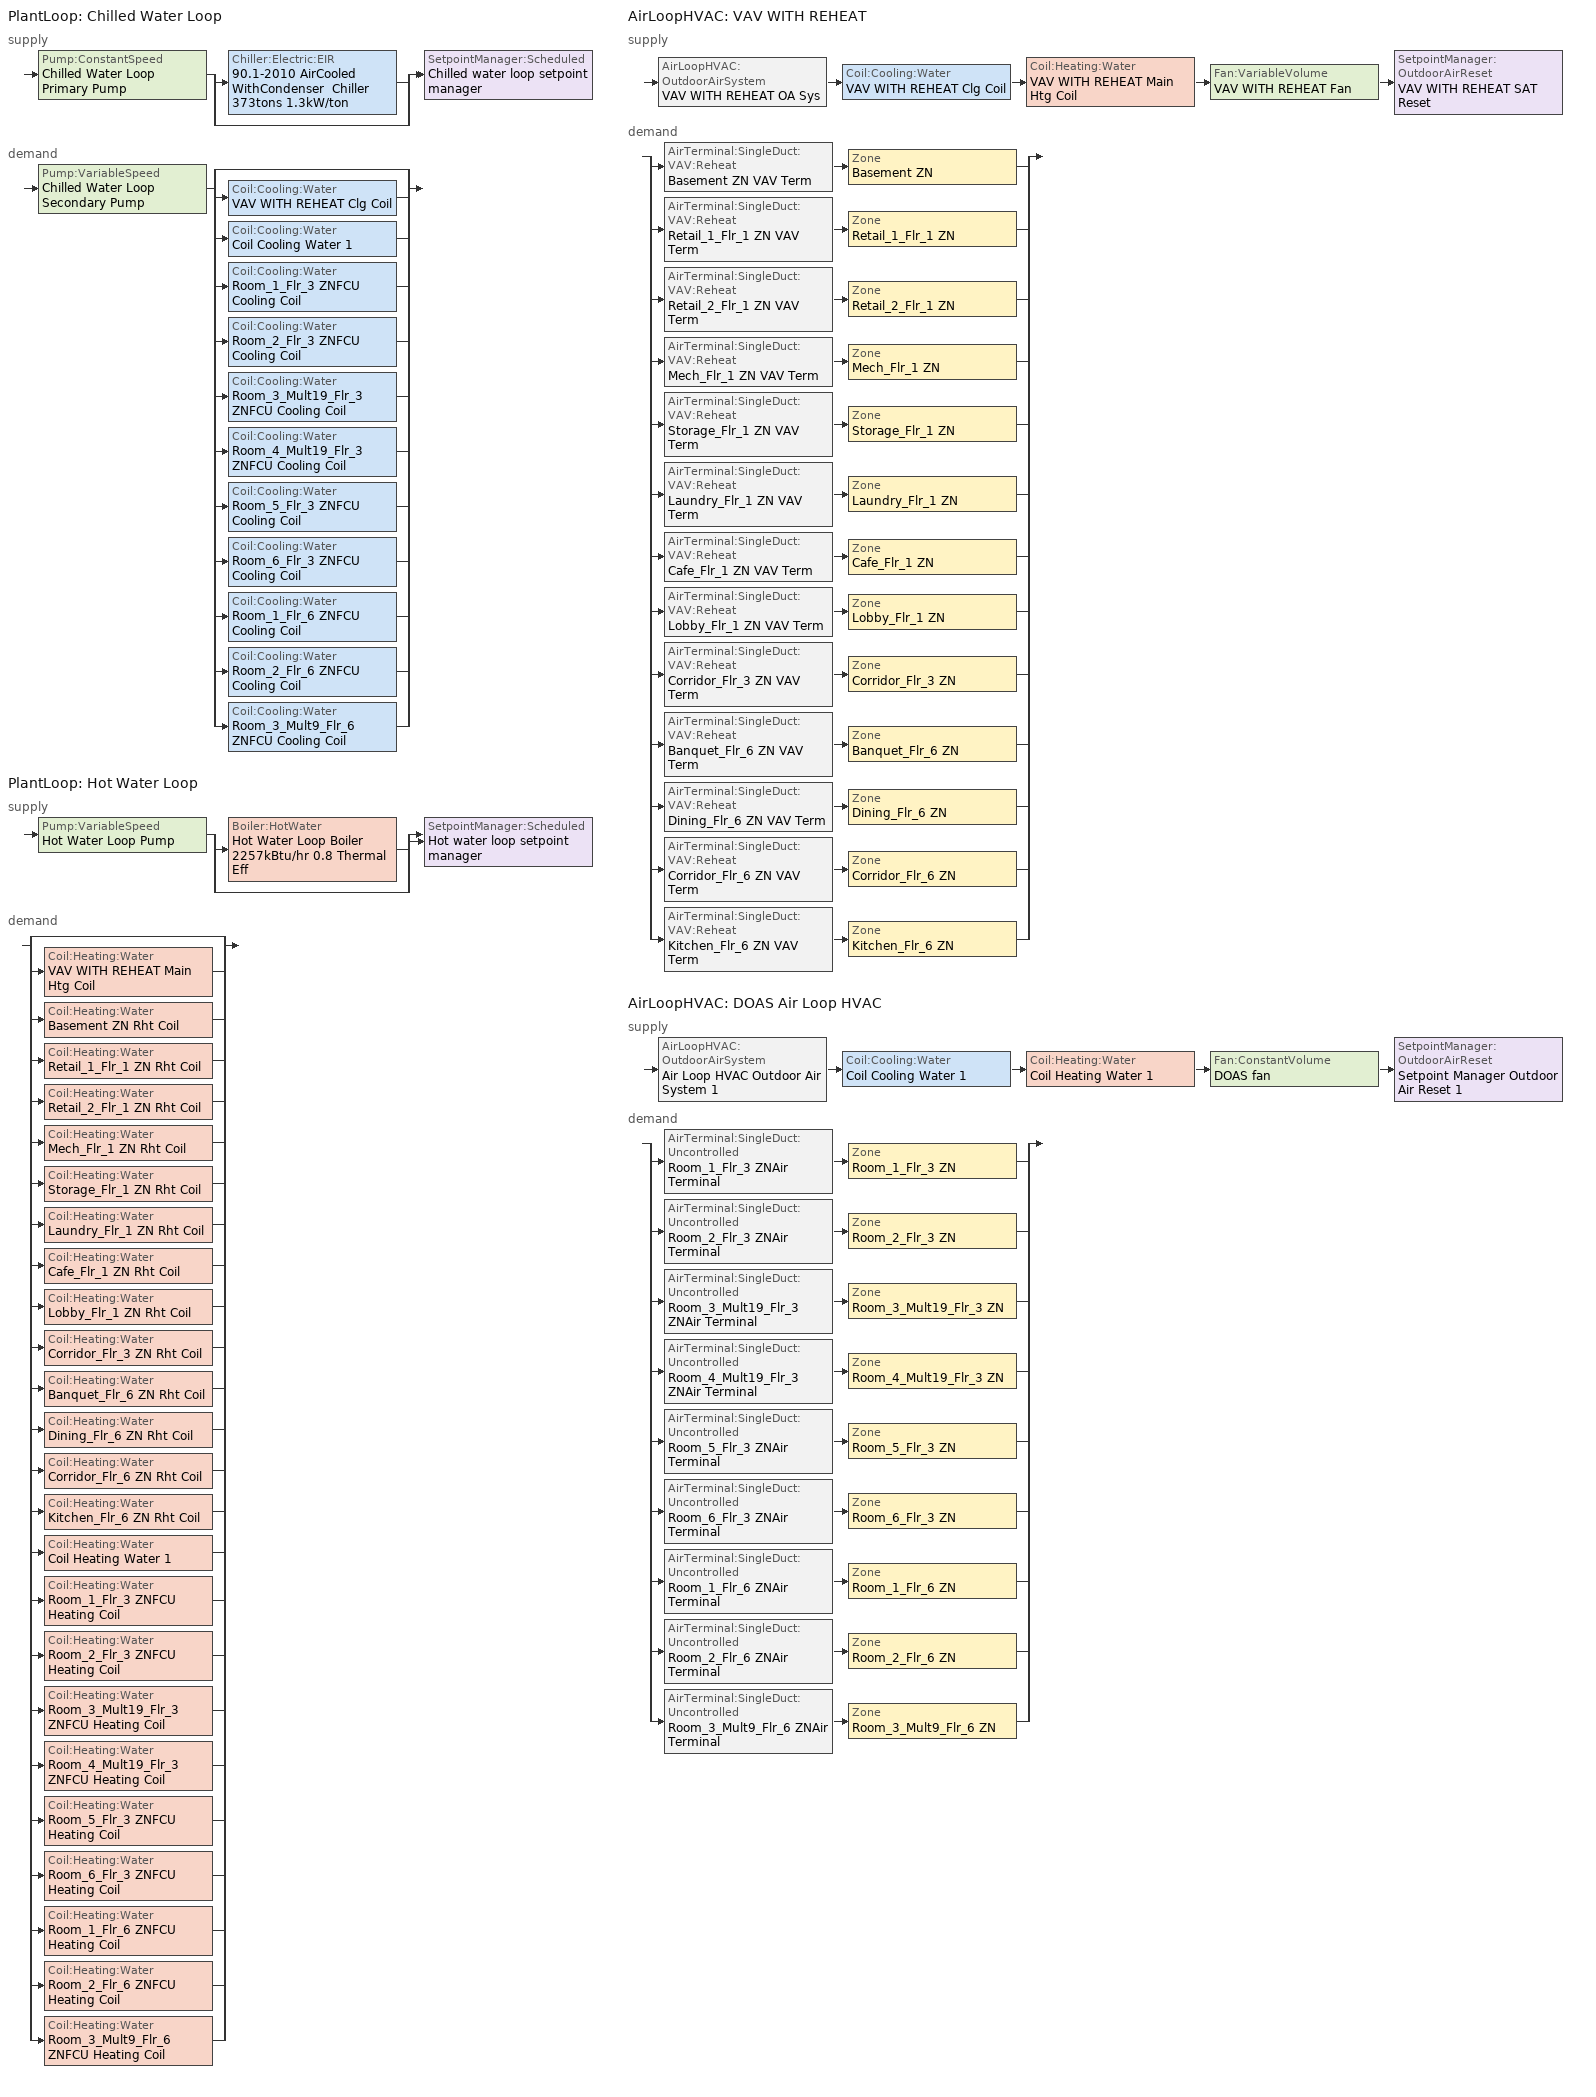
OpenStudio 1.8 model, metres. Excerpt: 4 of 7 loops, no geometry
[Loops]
PlantLoop 'Chilled Water Loop'
 supply: Pump:ConstantSpeed 'Chilled Water Loop Primary Pump' > split
  | Chiller:Electric:EIR '90.1-2010 AirCooled WithCondenser  Chiller 373tons 1.3kW/ton'
  | bypass
  join > SetpointManager:Scheduled 'Chilled water loop setpoint manager'
 demand: Pump:VariableSpeed 'Chilled Water Loop Secondary Pump' > split
  | bypass
  | Coil:Cooling:Water 'VAV WITH REHEAT Clg Coil'
  | Coil:Cooling:Water 'Coil Cooling Water 1'
  | Coil:Cooling:Water 'Room_1_Flr_3 ZNFCU Cooling Coil'
  | Coil:Cooling:Water 'Room_2_Flr_3 ZNFCU Cooling Coil'
  | Coil:Cooling:Water 'Room_3_Mult19_Flr_3 ZNFCU Cooling Coil'
  | Coil:Cooling:Water 'Room_4_Mult19_Flr_3 ZNFCU Cooling Coil'
  | Coil:Cooling:Water 'Room_5_Flr_3 ZNFCU Cooling Coil'
  | Coil:Cooling:Water 'Room_6_Flr_3 ZNFCU Cooling Coil'
  | Coil:Cooling:Water 'Room_1_Flr_6 ZNFCU Cooling Coil'
  | Coil:Cooling:Water 'Room_2_Flr_6 ZNFCU Cooling Coil'
  | Coil:Cooling:Water 'Room_3_Mult9_Flr_6 ZNFCU Cooling Coil'
PlantLoop 'Hot Water Loop'
 supply: Pump:VariableSpeed 'Hot Water Loop Pump' > split
  | Boiler:HotWater 'Hot Water Loop Boiler 2257kBtu/hr 0.8 Thermal Eff'
  | bypass
  join > SetpointManager:Scheduled 'Hot water loop setpoint manager'
 demand: split
  | bypass
  | Coil:Heating:Water 'VAV WITH REHEAT Main Htg Coil'
  | Coil:Heating:Water 'Basement ZN Rht Coil'
  | Coil:Heating:Water 'Retail_1_Flr_1 ZN Rht Coil'
  | Coil:Heating:Water 'Retail_2_Flr_1 ZN Rht Coil'
  | Coil:Heating:Water 'Mech_Flr_1 ZN Rht Coil'
  | Coil:Heating:Water 'Storage_Flr_1 ZN Rht Coil'
  | Coil:Heating:Water 'Laundry_Flr_1 ZN Rht Coil'
  | Coil:Heating:Water 'Cafe_Flr_1 ZN Rht Coil'
  | Coil:Heating:Water 'Lobby_Flr_1 ZN Rht Coil'
  | Coil:Heating:Water 'Corridor_Flr_3 ZN Rht Coil'
  | Coil:Heating:Water 'Banquet_Flr_6 ZN Rht Coil'
  | Coil:Heating:Water 'Dining_Flr_6 ZN Rht Coil'
  | Coil:Heating:Water 'Corridor_Flr_6 ZN Rht Coil'
  | Coil:Heating:Water 'Kitchen_Flr_6 ZN Rht Coil'
  | Coil:Heating:Water 'Coil Heating Water 1'
  | Coil:Heating:Water 'Room_1_Flr_3 ZNFCU Heating Coil'
  | Coil:Heating:Water 'Room_2_Flr_3 ZNFCU Heating Coil'
  | Coil:Heating:Water 'Room_3_Mult19_Flr_3 ZNFCU Heating Coil'
  | Coil:Heating:Water 'Room_4_Mult19_Flr_3 ZNFCU Heating Coil'
  | Coil:Heating:Water 'Room_5_Flr_3 ZNFCU Heating Coil'
  | Coil:Heating:Water 'Room_6_Flr_3 ZNFCU Heating Coil'
  | Coil:Heating:Water 'Room_1_Flr_6 ZNFCU Heating Coil'
  | Coil:Heating:Water 'Room_2_Flr_6 ZNFCU Heating Coil'
  | Coil:Heating:Water 'Room_3_Mult9_Flr_6 ZNFCU Heating Coil'
AirLoopHVAC 'VAV WITH REHEAT'
 supply: AirLoopHVAC:OutdoorAirSystem 'VAV WITH REHEAT OA Sys' > Coil:Cooling:Water 'VAV WITH REHEAT Clg Coil' > Coil:Heating:Water 'VAV WITH REHEAT Main Htg Coil' > Fan:VariableVolume 'VAV WITH REHEAT Fan' > SetpointManager:OutdoorAirReset 'VAV WITH REHEAT SAT Reset'
 demand: split
  | AirTerminal:SingleDuct:VAV:Reheat 'Basement ZN VAV Term' > Zone 'Basement ZN'
  | AirTerminal:SingleDuct:VAV:Reheat 'Retail_1_Flr_1 ZN VAV Term' > Zone 'Retail_1_Flr_1 ZN'
  | AirTerminal:SingleDuct:VAV:Reheat 'Retail_2_Flr_1 ZN VAV Term' > Zone 'Retail_2_Flr_1 ZN'
  | AirTerminal:SingleDuct:VAV:Reheat 'Mech_Flr_1 ZN VAV Term' > Zone 'Mech_Flr_1 ZN'
  | AirTerminal:SingleDuct:VAV:Reheat 'Storage_Flr_1 ZN VAV Term' > Zone 'Storage_Flr_1 ZN'
  | AirTerminal:SingleDuct:VAV:Reheat 'Laundry_Flr_1 ZN VAV Term' > Zone 'Laundry_Flr_1 ZN'
  | AirTerminal:SingleDuct:VAV:Reheat 'Cafe_Flr_1 ZN VAV Term' > Zone 'Cafe_Flr_1 ZN'
  | AirTerminal:SingleDuct:VAV:Reheat 'Lobby_Flr_1 ZN VAV Term' > Zone 'Lobby_Flr_1 ZN'
  | AirTerminal:SingleDuct:VAV:Reheat 'Corridor_Flr_3 ZN VAV Term' > Zone 'Corridor_Flr_3 ZN'
  | AirTerminal:SingleDuct:VAV:Reheat 'Banquet_Flr_6 ZN VAV Term' > Zone 'Banquet_Flr_6 ZN'
  | AirTerminal:SingleDuct:VAV:Reheat 'Dining_Flr_6 ZN VAV Term' > Zone 'Dining_Flr_6 ZN'
  | AirTerminal:SingleDuct:VAV:Reheat 'Corridor_Flr_6 ZN VAV Term' > Zone 'Corridor_Flr_6 ZN'
  | AirTerminal:SingleDuct:VAV:Reheat 'Kitchen_Flr_6 ZN VAV Term' > Zone 'Kitchen_Flr_6 ZN'
AirLoopHVAC 'DOAS Air Loop HVAC'
 supply: AirLoopHVAC:OutdoorAirSystem 'Air Loop HVAC Outdoor Air System 1' > Coil:Cooling:Water 'Coil Cooling Water 1' > Coil:Heating:Water 'Coil Heating Water 1' > Fan:ConstantVolume 'DOAS fan' > SetpointManager:OutdoorAirReset 'Setpoint Manager Outdoor Air Reset 1'
 demand: split
  | AirTerminal:SingleDuct:Uncontrolled 'Room_1_Flr_3 ZNAir Terminal' > Zone 'Room_1_Flr_3 ZN'
  | AirTerminal:SingleDuct:Uncontrolled 'Room_2_Flr_3 ZNAir Terminal' > Zone 'Room_2_Flr_3 ZN'
  | AirTerminal:SingleDuct:Uncontrolled 'Room_3_Mult19_Flr_3 ZNAir Terminal' > Zone 'Room_3_Mult19_Flr_3 ZN'
  | AirTerminal:SingleDuct:Uncontrolled 'Room_4_Mult19_Flr_3 ZNAir Terminal' > Zone 'Room_4_Mult19_Flr_3 ZN'
  | AirTerminal:SingleDuct:Uncontrolled 'Room_5_Flr_3 ZNAir Terminal' > Zone 'Room_5_Flr_3 ZN'
  | AirTerminal:SingleDuct:Uncontrolled 'Room_6_Flr_3 ZNAir Terminal' > Zone 'Room_6_Flr_3 ZN'
  | AirTerminal:SingleDuct:Uncontrolled 'Room_1_Flr_6 ZNAir Terminal' > Zone 'Room_1_Flr_6 ZN'
  | AirTerminal:SingleDuct:Uncontrolled 'Room_2_Flr_6 ZNAir Terminal' > Zone 'Room_2_Flr_6 ZN'
  | AirTerminal:SingleDuct:Uncontrolled 'Room_3_Mult9_Flr_6 ZNAir Terminal' > Zone 'Room_3_Mult9_Flr_6 ZN'
[Sizing:Zone] Zone Cooling Design Supply Air Temperature {C}=12.8; Zone Heating Design Supply Air Temperature {C}=40; Zone Cooling Design Supply Air Humidity Ratio {kg-H2O/kg-air}=0.0085; Zone Heating Design Supply Air Humidity Ratio {kg-H2O/kg-air}=0.008; Cooling Design Air Flow Method=DesignDayWithLimit; Heating Design Air Flow Method=DesignDay
Room_1_Flr_3 ZN; Banquet_Flr_6 ZN; Mech_Flr_1 ZN; Room_6_Flr_3 ZN; Room_3_Mult19_Flr_3 ZN; Room_5_Flr_3 ZN; Retail_2_Flr_1 ZN; Laundry_Flr_1 ZN; Retail_1_Flr_1 ZN; Lobby_Flr_1 ZN; Storage_Flr_1 ZN; Dining_Flr_6 ZN; Room_1_Flr_6 ZN; Corridor_Flr_6 ZN; Room_4_Mult19_Flr_3 ZN; Room_2_Flr_6 ZN; Room_2_Flr_3 ZN; Room_3_Mult9_Flr_6 ZN; Cafe_Flr_1 ZN; Corridor_Flr_3 ZN
[Zone equipment]
Room_1_Flr_3 ZN: Room_1_Flr_3 ZNFCU, Room_1_Flr_3 ZNAir Terminal
Banquet_Flr_6 ZN: Banquet_Flr_6 ZN VAV Term
Mech_Flr_1 ZN: Mech_Flr_1 ZN VAV Term
Room_6_Flr_3 ZN: Room_6_Flr_3 ZNFCU, Room_6_Flr_3 ZNAir Terminal
Room_3_Mult19_Flr_3 ZN: Room_3_Mult19_Flr_3 ZNFCU, Room_3_Mult19_Flr_3 ZNAir Terminal
Basement ZN: Basement ZN VAV Term
Room_5_Flr_3 ZN: Room_5_Flr_3 ZNFCU, Room_5_Flr_3 ZNAir Terminal
Retail_2_Flr_1 ZN: Retail_2_Flr_1 ZN VAV Term
Kitchen_Flr_6 ZN: Kitchen_Flr_6 ZN VAV Term
Laundry_Flr_1 ZN: Laundry_Flr_1 ZN VAV Term
Retail_1_Flr_1 ZN: Retail_1_Flr_1 ZN VAV Term
Lobby_Flr_1 ZN: Lobby_Flr_1 ZN VAV Term
Storage_Flr_1 ZN: Storage_Flr_1 ZN VAV Term
Dining_Flr_6 ZN: Dining_Flr_6 ZN VAV Term
Room_1_Flr_6 ZN: Room_1_Flr_6 ZNFCU, Room_1_Flr_6 ZNAir Terminal
Corridor_Flr_6 ZN: Corridor_Flr_6 ZN VAV Term
Room_4_Mult19_Flr_3 ZN: Room_4_Mult19_Flr_3 ZNFCU, Room_4_Mult19_Flr_3 ZNAir Terminal
Room_2_Flr_6 ZN: Room_2_Flr_6 ZNFCU, Room_2_Flr_6 ZNAir Terminal
Room_2_Flr_3 ZN: Room_2_Flr_3 ZNFCU, Room_2_Flr_3 ZNAir Terminal
Room_3_Mult9_Flr_6 ZN: Room_3_Mult9_Flr_6 ZNFCU, Room_3_Mult9_Flr_6 ZNAir Terminal
Cafe_Flr_1 ZN: Cafe_Flr_1 ZN VAV Term
Corridor_Flr_3 ZN: Corridor_Flr_3 ZN VAV Term
[PlantLoop] Plant Loop Volume {m3}=Autocalculate
Name | Maximum Loop Temperature {C} | Minimum Loop Temperature {C} | Common Pipe Simulation | Fluid Type
Chilled Water Loop | 98 | 1 | CommonPipe
Hot Water Loop |  | 10 |  | Water
[Sizing:Plant] Sizing Option=NonCoincident; Zone Timesteps in Averaging Window=1; Coincident Sizing Factor Mode=None
Name | Loop Type | Design Loop Exit Temperature {C} | Loop Design Temperature Difference {deltaC}
Chilled Water Loop | Cooling | 7.22222 | 6.66667
Hot Water Loop | Heating | 60 | 11.1111
[SetpointManager:Scheduled] Control Variable=Temperature
Name | Schedule
Chilled water loop setpoint manager | Chilled Water Loop Temp - 45F
Hot water loop setpoint manager | Hot Water Loop Temp - 140F
[Pump:ConstantSpeed]
Chilled Water Loop Primary Pump: Rated Flow Rate {m3/s}=autosize; Rated Pump Head {Pa}=44836; Rated Power Consumption {W}=autosize; Motor Efficiency=0.9; Fraction of Motor Inefficiencies to Fluid Stream=0; Pump Control Type=Intermittent
[Pump:VariableSpeed] Motor Efficiency=0.9; Fraction of Motor Inefficiencies to Fluid Stream=0; Coefficient 1 of the Part Load Performance Curve=0; Pump Control Type=Intermittent
Name | Rated Pump Head {Pa} | Coefficient 2 of the Part Load Performance Curve | Coefficient 3 of the Part Load Performance Curve | Coefficient 4 of the Part Load Performance Curve
Chilled Water Loop Secondary Pump | 134508 | 0.06 | 0.15 | 0.52
Hot Water Loop Pump | 179344 | 1 | 0 | 0
[Chiller:Electric:EIR]
90.1-2010 AirCooled WithCondenser  Chiller 373tons 1.3kW/ton: Reference Capacity {W}=Autosize; Reference COP {W/W}=2.80239; Reference Leaving Chilled Water Temperature {C}=7.22222; Reference Entering Condenser Fluid Temperature {C}=35; Cooling Capacity Function of Temperature Curve=AirCooled_Chiller_2010_PathA_CAPFT 1; Electric Input to Cooling Output Ratio Function of Temperature Curve=AirCooled_Chiller_2010_PathA_EIRFT 1; Electric Input to Cooling Output Ratio Function of Part Load Ratio Curve=AirCooled_Chiller_AllCapacities_2004_2010_EIRFPLR 1; Minimum Part Load Ratio=0.15; Maximum Part Load Ratio=1; Optimum Part Load Ratio=1; Minimum Unloading Ratio=0.25; Condenser Type=AirCooled; Leaving Chilled Water Lower Temperature Limit {C}=2.22222; Chiller Flow Mode=ConstantFlow; Design Heat Recovery Water Flow Rate {m3/s}=0; Sizing Factor=1; Basin Heater Capacity {W/K}=0; Basin Heater Setpoint Temperature {C}=10
[Boiler:HotWater]
Hot Water Loop Boiler 2257kBtu/hr 0.8 Thermal Eff: Fuel Type=NaturalGas; Nominal Thermal Efficiency=0.8; Efficiency Curve Temperature Evaluation Variable=LeavingBoiler; Normalized Boiler Efficiency Curve=Boiler with No Minimum Turndown; Design Water Outlet Temperature {C}=81; Maximum Part Load Ratio=1.2; Water Outlet Upper Temperature Limit {C}=95; Boiler Flow Mode=LeavingSetpointModulated; Parasitic Electric Load {W}=0; Sizing Factor=1.2
[AirLoopHVAC] Design Supply Air Flow Rate {m3/s}=AutoSize
VAV WITH REHEAT; DOAS Air Loop HVAC
[AvailabilityManager:Scheduled] Schedule=HotelLarge HVACOperationSchd
Availability Manager Scheduled 1; Availability Manager Scheduled 2
[AvailabilityManager:NightCycle] Control Type=CycleOnAny
Availability Manager Night Cycle 1; Availability Manager Night Cycle 2
[Sizing:System] Type of Load to Size On=Sensible; Minimum System Air Flow Ratio=0.3; Preheat Design Temperature {C}=7; Preheat Design Humidity Ratio {kg-H2O/kg-Air}=0.008; Precool Design Temperature {C}=12.8; Precool Design Humidity Ratio {kg-H2O/kg-Air}=0.008; Central Cooling Design Supply Air Temperature {C}=12.8; Sizing Option=Coincident; Central Cooling Design Supply Air Humidity Ratio {kg-H2O/kg-Air}=0.0085; Central Heating Design Supply Air Humidity Ratio {kg-H2O/kg-Air}=0.008; Cooling Design Air Flow Method=DesignDay; Cooling Design Air Flow Rate {m3/s}=0; Heating Design Air Flow Method=DesignDay; Heating Design Air Flow Rate {m3/s}=0; System Outdoor Air Method=ZoneSum; Zone Maximum Outdoor Air Fraction=1; Cooling Supply Air Flow Rate Per Floor Area {m3/s-m2}=0.00996765; Cooling Fraction of Autosized Cooling Supply Air Flow Rate=1; Cooling Supply Air Flow Rate Per Unit Cooling Capacity {m3/s-W}=3.94755e-05; Heating Supply Air Flow Rate Per Floor Area {m3/s-m2}=0.00996765; Heating Fraction of Autosized Heating Supply Air Flow Rate=1; Heating Fraction of Autosized Cooling Supply Air Flow Rate=1; Heating Supply Air Flow Rate Per Unit Heating Capacity {m3/s-W}=3.15882e-05; Cooling Design Capacity Method=CoolingDesignCapacity; Cooling Design Capacity {W}=autosize; Cooling Design Capacity Per Floor Area {W/m2}=234.7; Fraction of Autosized Cooling Design Capacity=1; Heating Design Capacity Method=HeatingDesignCapacity; Heating Design Capacity {W}=autosize; Heating Design Capacity Per Floor Area {W/m2}=157; Fraction of Autosized Heating Design Capacity=1; Central Cooling Capacity Control Method=OnOff
Name | Design Outdoor Air Flow Rate {m3/s} | Central Heating Design Supply Air Temperature {C} | 100% Outdoor Air in Cooling | 100% Outdoor Air in Heating
VAV WITH REHEAT | 9.34373 | 16.6667 | No | No
DOAS Air Loop HVAC | Autosize | 16.7 | Yes | Yes
[Fan:VariableVolume]
VAV WITH REHEAT Fan: Availability Schedule=Always On Discrete; Fan Efficiency=0.6201; Pressure Rise {Pa}=1389.92; Maximum Flow Rate {m3/s}=Autosize; Fan Power Minimum Flow Rate Input Method=fraction; Fan Power Minimum Flow Fraction=0.25; Fan Power Minimum Air Flow Rate {m3/s}=0; Motor Efficiency=0.954; Motor In Airstream Fraction=1; Fan Power Coefficient 1=0.0407599; Fan Power Coefficient 2=0.088045; Fan Power Coefficient 3=-0.0729261; Fan Power Coefficient 4=0.94374; Fan Power Coefficient 5=0
[Coil:Heating:Water] Availability Schedule=Always On Discrete
Name | Rated Inlet Water Temperature {C} | Rated Inlet Air Temperature {C} | Rated Outlet Water Temperature {C} | Rated Outlet Air Temperature {C}
VAV WITH REHEAT Main Htg Coil; Basement ZN Rht Coil; Retail_1_Flr_1 ZN Rht Coil; Retail_2_Flr_1 ZN Rht Coil; Mech_Flr_1 ZN Rht Coil; Storage_Flr_1 ZN Rht Coil; Laundry_Flr_1 ZN Rht Coil; Cafe_Flr_1 ZN Rht Coil; Lobby_Flr_1 ZN Rht Coil; Corridor_Flr_3 ZN Rht Coil; Banquet_Flr_6 ZN Rht Coil; Dining_Flr_6 ZN Rht Coil; Corridor_Flr_6 ZN Rht Coil; Kitchen_Flr_6 ZN Rht Coil | 82.2222 | 16.6667 | 71.1111 | 40
Coil Heating Water 1; Room_1_Flr_3 ZNFCU Heating Coil; Room_2_Flr_3 ZNFCU Heating Coil; Room_3_Mult19_Flr_3 ZNFCU Heating Coil; Room_4_Mult19_Flr_3 ZNFCU Heating Coil; Room_5_Flr_3 ZNFCU Heating Coil; Room_6_Flr_3 ZNFCU Heating Coil; Room_1_Flr_6 ZNFCU Heating Coil; Room_2_Flr_6 ZNFCU Heating Coil; Room_3_Mult9_Flr_6 ZNFCU Heating Coil
[Controller:WaterCoil] Minimum Actuated Flow {m3/s}=0
Name | Action | Controller Convergence Tolerance {deltaC}
VAV WITH REHEAT Main Htg Coil Controller; Controller Water Coil 1; Controller Water Coil 2; Controller Water Coil 3; Controller Water Coil 4; Controller Water Coil 5; Controller Water Coil 6; Controller Water Coil 7; Controller Water Coil 8; Controller Water Coil 9; Controller Water Coil 10; Controller Water Coil 11; Controller Water Coil 12; Controller Water Coil 13; Controller Water Coil 14; Controller Water Coil 17; Controller Water Coil 19; Controller Water Coil 21; Controller Water Coil 23; Controller Water Coil 25; Controller Water Coil 27; Controller Water Coil 29; Controller Water Coil 31; Controller Water Coil 33 | Normal | 0.0001
VAV WITH REHEAT Clg Coil Controller; Controller Water Coil 15; Controller Water Coil 16; Controller Water Coil 18; Controller Water Coil 20; Controller Water Coil 22; Controller Water Coil 24; Controller Water Coil 26; Controller Water Coil 28; Controller Water Coil 30; Controller Water Coil 32 | Reverse
[Coil:Cooling:Water] Availability Schedule=Always On Discrete
Name | Heat Exchanger Configuration
VAV WITH REHEAT Clg Coil | CrossFlow
Coil Cooling Water 1; Room_1_Flr_3 ZNFCU Cooling Coil; Room_2_Flr_3 ZNFCU Cooling Coil; Room_3_Mult19_Flr_3 ZNFCU Cooling Coil; Room_4_Mult19_Flr_3 ZNFCU Cooling Coil; Room_5_Flr_3 ZNFCU Cooling Coil; Room_6_Flr_3 ZNFCU Cooling Coil; Room_1_Flr_6 ZNFCU Cooling Coil; Room_2_Flr_6 ZNFCU Cooling Coil; Room_3_Mult9_Flr_6 ZNFCU Cooling Coil
[Controller:OutdoorAir] Minimum Outdoor Air Flow Rate {m3/s}=Autosize; Maximum Outdoor Air Flow Rate {m3/s}=Autosize; Economizer Control Type=DifferentialDryBulb; Economizer Control Action Type=ModulateFlow; Lockout Type=NoLockout; Minimum Limit Type=FixedMinimum; High Humidity Control=No
Name | Economizer Maximum Limit Dry-Bulb Temperature {C} | Economizer Maximum Limit Enthalpy {J/kg} | Minimum Outdoor Air Schedule | Controller Mechanical Ventilation | Heat Recovery Bypass Control Type | Minimum Fraction of Outdoor Air Schedule
VAV WITH REHEAT OA Controller | 28 | 64000 | HotelLarge MinOA_MotorizedDamper_Sched | VAV WITH REHEAT Vent Controller | BypassWhenOAFlowGreaterThanMinimum
DOAS OA Controller |  |  | HotelLarge MinOA_Sched | Controller Mechanical Ventilation 1 | BypassWhenWithinEconomizerLimits | HotelLarge FLR_3_DOAS_OAminOAFracSchedule
[Controller:MechanicalVentilation] Availability Schedule=Always On Discrete
Name | System Outdoor Air Method
VAV WITH REHEAT Vent Controller | VentilationRateProcedure
Controller Mechanical Ventilation 1 | ZoneSum
[AirLoopHVAC:OutdoorAirSystem]
Name | Controller
VAV WITH REHEAT OA Sys | VAV WITH REHEAT OA Controller
Air Loop HVAC Outdoor Air System 1 | DOAS OA Controller
[AirTerminal:SingleDuct:VAV:Reheat] Availability Schedule=Always On Discrete; Maximum Air Flow Rate {m3/s}=Autocalculate; Zone Minimum Air Flow Input Method=Constant; Fixed Minimum Air Flow Rate {m3/s}=0; Maximum Hot Water or Steam Flow Rate {m3/s}=Autocalculate; Minimum Hot Water or Steam Flow Rate {m3/s}=0; Convergence Tolerance=0.001; Damper Heating Action=Reverse; Maximum Flow per Zone Floor Area During Reheat {m3/s-m2}=Autocalculate; Maximum Flow Fraction During Reheat=0.5; Maximum Reheat Air Temperature {C}=40
Name | Constant Minimum Air Flow Fraction | Reheat Coil
Basement ZN VAV Term | 0.690186 | Basement ZN Rht Coil
Retail_1_Flr_1 ZN VAV Term | 0.298662 | Retail_1_Flr_1 ZN Rht Coil
Retail_2_Flr_1 ZN VAV Term | 0.518158 | Retail_2_Flr_1 ZN Rht Coil
Mech_Flr_1 ZN VAV Term | 0.571683 | Mech_Flr_1 ZN Rht Coil
Storage_Flr_1 ZN VAV Term | 0.722484 | Storage_Flr_1 ZN Rht Coil
Laundry_Flr_1 ZN VAV Term | 0.2 | Laundry_Flr_1 ZN Rht Coil
Cafe_Flr_1 ZN VAV Term | 0.9 | Cafe_Flr_1 ZN Rht Coil
Lobby_Flr_1 ZN VAV Term | 0.64 | Lobby_Flr_1 ZN Rht Coil
Corridor_Flr_3 ZN VAV Term | 0.528719 | Corridor_Flr_3 ZN Rht Coil
Banquet_Flr_6 ZN VAV Term | 0.88 | Banquet_Flr_6 ZN Rht Coil
Dining_Flr_6 ZN VAV Term | 0.86 | Dining_Flr_6 ZN Rht Coil
Corridor_Flr_6 ZN VAV Term | 0.228358 | Corridor_Flr_6 ZN Rht Coil
Kitchen_Flr_6 ZN VAV Term | 0.2 | Kitchen_Flr_6 ZN Rht Coil
[Fan:ConstantVolume]
DOAS fan: Availability Schedule=Always On Discrete; Fan Efficiency=0.56225; Pressure Rise {Pa}=622.722; Maximum Flow Rate {m3/s}=2.0512; Motor Efficiency=0.865; Motor In Airstream Fraction=1
[SetpointManager:OutdoorAirReset] Control Variable=Temperature; Setpoint at Outdoor High Temperature {C}=12.8
Name | Setpoint at Outdoor Low Temperature {C} | Outdoor Low Temperature {C} | Outdoor High Temperature {C}
Setpoint Manager Outdoor Air Reset 1 | 15.5 | 15.5 | 21
VAV WITH REHEAT SAT Reset | 15.5778 | 10 | 21.1111
[AirTerminal:SingleDuct:Uncontrolled] Availability Schedule=Always On Discrete; Maximum Air Flow Rate {m3/s}=AutoSize
Room_1_Flr_3 ZNAir Terminal; Room_2_Flr_3 ZNAir Terminal; Room_3_Mult19_Flr_3 ZNAir Terminal; Room_4_Mult19_Flr_3 ZNAir Terminal; Room_5_Flr_3 ZNAir Terminal; Room_6_Flr_3 ZNAir Terminal; Room_1_Flr_6 ZNAir Terminal; Room_2_Flr_6 ZNAir Terminal; Room_3_Mult9_Flr_6 ZNAir Terminal
[Fan:OnOff] Availability Schedule=Always On Discrete; Fan Efficiency=0.16; Pressure Rise {Pa}=270.9; Maximum Flow Rate {m3/s}=autosize; Motor Efficiency=0.29; Motor In Airstream Fraction=1
Name | Fan Power Ratio Function of Speed Ratio Curve | Fan Efficiency Ratio Function of Speed Ratio Curve
Room_1_Flr_3 ZN Fan Coil fan | Fan On Off Power Curve | Fan On Off Efficiency Curve
Room_2_Flr_3 ZN Fan Coil fan | Fan On Off Power Curve 1 | Fan On Off Efficiency Curve 1
Room_3_Mult19_Flr_3 ZN Fan Coil fan | Fan On Off Power Curve 2 | Fan On Off Efficiency Curve 2
Room_4_Mult19_Flr_3 ZN Fan Coil fan | Fan On Off Power Curve 3 | Fan On Off Efficiency Curve 3
Room_5_Flr_3 ZN Fan Coil fan | Fan On Off Power Curve 4 | Fan On Off Efficiency Curve 4
Room_6_Flr_3 ZN Fan Coil fan | Fan On Off Power Curve 5 | Fan On Off Efficiency Curve 5
Room_1_Flr_6 ZN Fan Coil fan | Fan On Off Power Curve 6 | Fan On Off Efficiency Curve 6
Room_2_Flr_6 ZN Fan Coil fan | Fan On Off Power Curve 7 | Fan On Off Efficiency Curve 7
Room_3_Mult9_Flr_6 ZN Fan Coil fan | Fan On Off Power Curve 8 | Fan On Off Efficiency Curve 8
[ZoneHVAC:FourPipeFanCoil] Availability Schedule=Always On Discrete; Capacity Control Method=CyclingFan; Maximum Supply Air Flow Rate {m3/s}=autosize; Maximum Outdoor Air Flow Rate {m3/s}=0; Maximum Cold Water Flow Rate {m3/s}=autosize; Maximum Hot Water Flow Rate {m3/s}=autosize
Name | Supply Air Fan | Cooling Coil | Heating Coil
Room_1_Flr_3 ZNFCU | Room_1_Flr_3 ZN Fan Coil fan | Room_1_Flr_3 ZNFCU Cooling Coil | Room_1_Flr_3 ZNFCU Heating Coil
Room_2_Flr_3 ZNFCU | Room_2_Flr_3 ZN Fan Coil fan | Room_2_Flr_3 ZNFCU Cooling Coil | Room_2_Flr_3 ZNFCU Heating Coil
Room_3_Mult19_Flr_3 ZNFCU | Room_3_Mult19_Flr_3 ZN Fan Coil fan | Room_3_Mult19_Flr_3 ZNFCU Cooling Coil | Room_3_Mult19_Flr_3 ZNFCU Heating Coil
Room_4_Mult19_Flr_3 ZNFCU | Room_4_Mult19_Flr_3 ZN Fan Coil fan | Room_4_Mult19_Flr_3 ZNFCU Cooling Coil | Room_4_Mult19_Flr_3 ZNFCU Heating Coil
Room_5_Flr_3 ZNFCU | Room_5_Flr_3 ZN Fan Coil fan | Room_5_Flr_3 ZNFCU Cooling Coil | Room_5_Flr_3 ZNFCU Heating Coil
Room_6_Flr_3 ZNFCU | Room_6_Flr_3 ZN Fan Coil fan | Room_6_Flr_3 ZNFCU Cooling Coil | Room_6_Flr_3 ZNFCU Heating Coil
Room_1_Flr_6 ZNFCU | Room_1_Flr_6 ZN Fan Coil fan | Room_1_Flr_6 ZNFCU Cooling Coil | Room_1_Flr_6 ZNFCU Heating Coil
Room_2_Flr_6 ZNFCU | Room_2_Flr_6 ZN Fan Coil fan | Room_2_Flr_6 ZNFCU Cooling Coil | Room_2_Flr_6 ZNFCU Heating Coil
Room_3_Mult9_Flr_6 ZNFCU | Room_3_Mult9_Flr_6 ZN Fan Coil fan | Room_3_Mult9_Flr_6 ZNFCU Cooling Coil | Room_3_Mult9_Flr_6 ZNFCU Heating Coil
[Schedule:Ruleset]
Name | Default Day Schedule | Summer Design Day Schedule | Winter Design Day Schedule
Chilled Water Loop Temp - 45F | Chilled Water Loop Temp - 45F Default
Hot Water Loop Temp - 140F | Hot Water Loop Temp - 140F Default
HotelLarge HVACOperationSchd | HotelLarge HVACOperationSchd Default | HotelLarge HVACOperationSchd Summer Design Day | HotelLarge HVACOperationSchd Winter Design Day
HotelLarge MinOA_MotorizedDamper_Sched | HotelLarge MinOA_MotorizedDamper_Sched Default | HotelLarge MinOA_MotorizedDamper_Sched Summer Design Day | HotelLarge MinOA_MotorizedDamper_Sched Winter Design Day
HotelLarge MinOA_Sched | HotelLarge MinOA_Sched Default | HotelLarge MinOA_Sched Summer Design Day | HotelLarge MinOA_Sched Winter Design Day
HotelLarge FLR_3_DOAS_OAminOAFracSchedule | HotelLarge FLR_3_DOAS_OAminOAFracSchedule Default | HotelLarge FLR_3_DOAS_OAminOAFracSchedule Summer Design Day | HotelLarge FLR_3_DOAS_OAminOAFracSchedule Winter Design Day
[Schedule:Day]
Chilled Water Loop Temp - 45F Default: 24, 0, 7.22222
Hot Water Loop Temp - 140F Default: 24, 0, 60
HotelLarge HVACOperationSchd Default; HotelLarge HVACOperationSchd Winter Design Day; HotelLarge HVACOperationSchd Summer Design Day; HotelLarge MinOA_MotorizedDamper_Sched Default; HotelLarge MinOA_MotorizedDamper_Sched Winter Design Day; HotelLarge MinOA_MotorizedDamper_Sched Summer Design Day; HotelLarge MinOA_Sched Default; HotelLarge MinOA_Sched Winter Design Day; HotelLarge MinOA_Sched Summer Design Day; HotelLarge FLR_3_DOAS_OAminOAFracSchedule Default; HotelLarge FLR_3_DOAS_OAminOAFracSchedule Winter Design Day; HotelLarge FLR_3_DOAS_OAminOAFracSchedule Summer Design Day: 24, 0, 1
[Curve:Biquadratic] Minimum Value of x {BasedOnField A2}=5; Maximum Value of x {BasedOnField A2}=10; Minimum Value of y {BasedOnField A3}=12.7; Maximum Value of y {BasedOnField A3}=51.67
Name | Coefficient1 Constant | Coefficient2 x | Coefficient3 x**2 | Coefficient4 y | Coefficient5 y**2 | Coefficient6 x*y
AirCooled_Chiller_2010_PathA_CAPFT 1 | 1.04338 | 0.0407073 | 0.0004506 | -0.0041514 | -8.86e-05 | -0.0003467
AirCooled_Chiller_2010_PathA_EIRFT 1 | 0.596191 | -0.0099496 | 0.0007888 | 0.0004506 | 0.0004875 | -0.0007623
[Curve:Quadratic]
AirCooled_Chiller_AllCapacities_2004_2010_EIRFPLR 1: Coefficient1 Constant=0.141; Coefficient2 x=0.655; Coefficient3 x**2=0.203; Minimum Value of x {BasedOnField A2}=0; Maximum Value of x {BasedOnField A2}=1
[Schedule:Constant]
Always On Discrete: Value=1
[Curve:Exponent] Coefficient1 Constant=1; Coefficient2 Constant=0; Coefficient3 Constant=0; Minimum Value of x {BasedOnField A2}=0; Maximum Value of x {BasedOnField A2}=1
Fan On Off Power Curve; Fan On Off Power Curve 1; Fan On Off Power Curve 2; Fan On Off Power Curve 3; Fan On Off Power Curve 4; Fan On Off Power Curve 5; Fan On Off Power Curve 6; Fan On Off Power Curve 7; Fan On Off Power Curve 8
[Curve:Cubic] Minimum Value of x {BasedOnField A2}=0
Name | Coefficient1 Constant | Coefficient2 x | Coefficient3 x**2 | Coefficient4 x**3 | Maximum Value of x {BasedOnField A2}
Fan On Off Efficiency Curve; Fan On Off Efficiency Curve 1; Fan On Off Efficiency Curve 2; Fan On Off Efficiency Curve 3; Fan On Off Efficiency Curve 4; Fan On Off Efficiency Curve 5; Fan On Off Efficiency Curve 6; Fan On Off Efficiency Curve 7; Fan On Off Efficiency Curve 8 | 1 | 0 | 0 | 0 | 1
Boiler with No Minimum Turndown | 0.7463 | 1.3196 | -2.2154 | 1.1674 | 1.3
